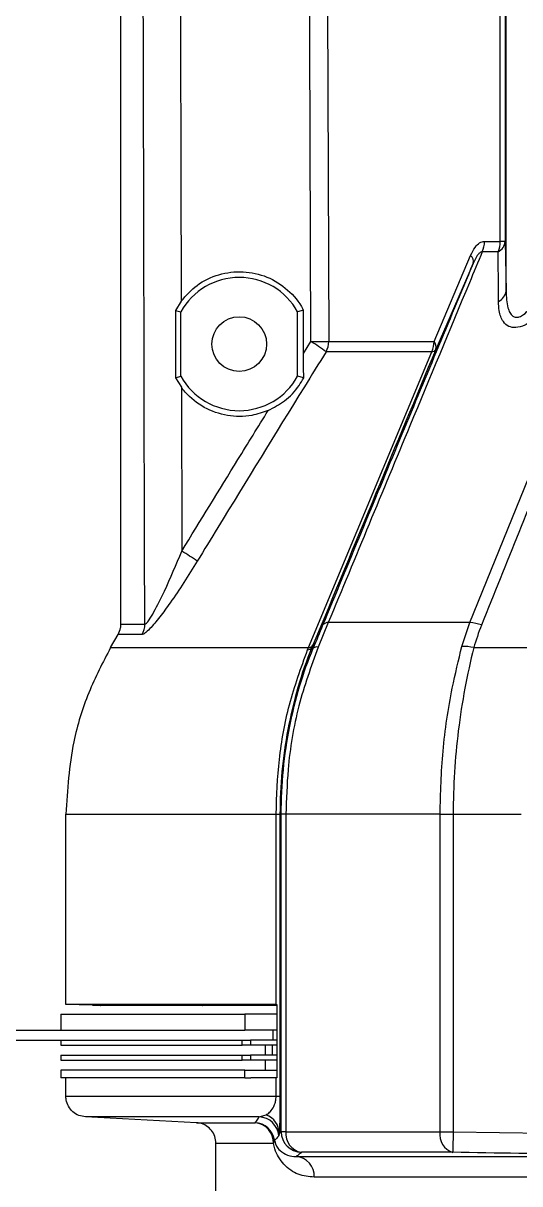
# Model space of a CAD drawing. Extents: x 17.1 to 113.1, y 3.8 to 84.5.
# Drawn here: x 50.784 to 52.273, y 13.322 to 16.806 of the extents above; entities that cross this region are included whole.
import ezdxf

# ---------------------------------------------------------------- set-up
doc = ezdxf.new("R2010")
doc.units = 0
doc.header["$MEASUREMENT"] = 0
doc.layers.add('OBJECT', color=7, linetype='CONTINUOUS')

msp = doc.modelspace()

# ---------------------------------------------------------------- linework, layer by layer
at = {"layer": 'OBJECT'}
for p, q in [((52.2149, 16.1509), (52.2149, 20.0698)), ((52.2298, 20.0683), (52.2298, 16.1509)), ((52.2321, 16.0018), (52.2321, 20.0606)), ((51.0773, 15.0022), (51.0773, 19.686)), ((52.1675, 16.1509), (52.2149, 16.1509)), ((52.2298, 16.1509), (52.2149, 16.1509)), ((52.2298, 16.1509), (52.2321, 16.0018)), ((52.0162, 15.8509), (52.1261, 16.1089)), ((52.1238, 15.0068), (52.5745, 16.1199)), ((52.2086, 16.1199), (52.1611, 16.1199)), ((52.134, 16.0847), (52.0215, 15.8267)), ((51.258, 15.9715), (51.2407, 15.9438)), ((51.2407, 15.9438), (51.2406, 15.7417)), ((51.2407, 15.9438), (51.2572, 15.9396)), ((51.2572, 15.7459), (51.2572, 15.9396)), ((51.625, 15.9441), (51.6072, 15.9396)), ((51.6072, 15.7459), (51.6072, 15.9396)), ((51.625, 15.8148), (51.625, 15.9441)), ((51.625, 15.8148), (51.647, 15.8502)), ((51.7005, 15.8509), (52.0162, 15.8509)), ((51.6399, 14.9318), (52.0092, 15.8199)), ((52.0092, 15.8199), (51.6927, 15.8199)), ((51.2406, 15.7417), (51.2572, 15.7459)), ((51.6256, 15.7413), (51.6072, 15.7459)), ((51.2406, 15.7417), (51.2586, 15.713)), ((51.2586, 15.713), (51.2599, 15.2211)), ((51.0773, 15.0022), (51.1491, 15.0022)), ((51.6992, 15.0068), (51.6686, 14.933)), ((52.1238, 15.0068), (51.6992, 15.0068)), ((52.0999, 14.9352), (52.1238, 15.0068)), ((51.0463, 14.9318), (51.069, 14.9712)), ((51.141, 14.9712), (51.069, 14.9712)), ((51.0463, 14.9318), (51.6399, 14.9318)), ((51.6371, 14.9252), (51.6399, 14.9318)), ((51.6542, 14.93), (51.6503, 14.9317)), ((52.1356, 14.9318), (52.3738, 14.9318)), ((50.9123, 14.4318), (51.5427, 14.4318)), ((50.9123, 13.8605), (50.9123, 14.4318)), ((51.5427, 14.4318), (51.5543, 14.4318)), ((51.5427, 13.8605), (51.5427, 14.4318)), ((51.558, 14.4318), (51.5543, 14.4318)), ((51.5543, 14.4318), (51.5543, 13.5852)), ((51.5723, 14.4318), (51.558, 14.4318)), ((51.558, 13.4789), (51.558, 14.4318)), ((52.0342, 14.4318), (51.5723, 14.4318)), ((51.5723, 14.4318), (51.5723, 13.4789)), ((52.0342, 14.4318), (52.0737, 14.4318)), ((52.0342, 13.4789), (52.0342, 14.4318)), ((52.0737, 14.4318), (52.2771, 14.4318)), ((52.0737, 14.4318), (52.0737, 13.4789)), ((50.8972, 13.8318), (50.8972, 13.7838)), ((50.8972, 13.8318), (51.4494, 13.8318)), ((50.9926, 13.8584), (50.9123, 13.8605)), ((51.5427, 13.8605), (50.9123, 13.8605)), ((50.9926, 13.8584), (50.9952, 13.8584)), ((50.9952, 13.8584), (51.0171, 13.8578)), ((51.0166, 13.8578), (51.0162, 13.8578)), ((51.0162, 13.8578), (51.0171, 13.8578)), ((51.3212, 13.8578), (51.0171, 13.8578)), ((51.3212, 13.8578), (51.3222, 13.8578)), ((51.5451, 13.8578), (51.3222, 13.8578)), ((51.4494, 13.8318), (51.4494, 13.7838)), ((51.5451, 13.8318), (51.4494, 13.8318)), ((51.5427, 13.8605), (51.5452, 13.8605)), ((51.5451, 13.8606), (51.5451, 13.64)), ((50.7472, 13.7838), (50.9287, 13.7838)), ((50.9287, 13.7838), (51.4494, 13.7838)), ((51.5451, 13.7838), (51.4494, 13.7838)), ((51.5332, 13.7838), (51.5332, 13.7538)), ((50.7472, 13.7538), (50.9287, 13.7538)), ((50.8972, 13.7538), (50.8972, 13.7389)), ((50.8972, 13.7389), (51.4405, 13.7389)), ((50.9287, 13.7538), (51.4405, 13.7538)), ((51.4405, 13.7389), (51.4405, 13.7538)), ((51.4405, 13.7538), (51.4657, 13.7538)), ((51.4657, 13.7389), (51.4405, 13.7389)), ((51.4657, 13.7538), (51.4657, 13.7389)), ((51.5451, 13.7538), (51.4657, 13.7538)), ((51.5451, 13.7389), (51.4657, 13.7389)), ((51.5094, 13.7389), (51.5094, 13.7089)), ((51.5304, 13.7389), (51.5304, 13.7089)), ((50.8972, 13.7089), (50.8972, 13.694)), ((50.8972, 13.7089), (51.4405, 13.7089)), ((50.8972, 13.694), (51.4405, 13.694)), ((51.4405, 13.694), (51.4405, 13.7089)), ((51.4405, 13.7089), (51.4657, 13.7089)), ((51.4657, 13.694), (51.4405, 13.694)), ((51.4657, 13.7089), (51.4657, 13.694)), ((51.5451, 13.7089), (51.4657, 13.7089)), ((51.5451, 13.694), (51.4657, 13.694)), ((51.5094, 13.694), (51.5094, 13.664)), ((50.8972, 13.664), (50.8972, 13.64)), ((51.4494, 13.664), (50.8972, 13.664)), ((51.4494, 13.64), (51.4494, 13.664)), ((51.4494, 13.664), (51.5451, 13.664)), ((51.4494, 13.64), (50.8972, 13.64)), ((50.9123, 13.5852), (50.9123, 13.64)), ((51.4494, 13.64), (51.4674, 13.64)), ((51.5427, 13.64), (51.4674, 13.64)), ((51.5427, 13.5852), (51.5427, 13.64)), ((51.5452, 13.64), (51.5427, 13.64)), ((50.9123, 13.5852), (51.5427, 13.5852)), ((51.5427, 13.5852), (51.5543, 13.5852)), ((51.4918, 13.5233), (50.971, 13.5233)), ((51.3035, 13.5058), (50.971, 13.5233)), ((51.4918, 13.5233), (51.5127, 13.5294)), ((51.3035, 13.5058), (51.4797, 13.5058)), ((51.5522, 13.4737), (51.5508, 13.4669)), ((51.5522, 13.4737), (51.558, 13.4789)), ((51.5723, 13.4789), (51.558, 13.4789)), ((51.5723, 13.4789), (52.0342, 13.4789)), ((52.0342, 13.4789), (52.0737, 13.4789)), ((52.0737, 13.4789), (52.3993, 13.4737)), ((51.3623, 13.2376), (51.3623, 13.4439)), ((51.535, 13.4439), (51.3623, 13.4439)), ((52.0727, 13.4169), (51.6187, 13.4169)), ((51.6028, 13.4043), (52.9461, 13.4043)), ((52.973, 13.3424), (51.6571, 13.3424))]:
    msp.add_line(p, q, dxfattribs=at)
at = {"layer": 'OBJECT', "flags": 128}
for points in [[(51.647, 15.8502), (51.6424, 17.0589), (51.6376, 18.3499), (51.6317, 19.9597)], [(51.6856, 19.9605), (51.6861, 19.8365), (51.6878, 19.3405), (51.695, 17.3566), (51.7005, 15.8509)], [(51.1491, 15.0022), (51.1485, 15.2355), (51.1459, 16.2355), (51.1373, 19.7437)], [(51.2502, 19.2278), (51.252, 18.4541), (51.2551, 17.1631), (51.258, 15.9715)]]:
    msp.add_lwpolyline(points, dxfattribs=at)
at = {"layer": 'OBJECT'}
msp.add_circle((51.4322, 15.8428), 0.082, dxfattribs=at)
for centre, radius, start, end in [((52.0915, 16.1505), 0.076, 336.196, 0.2506), ((52.1913, 16.1544), 0.0386, 296.6095, 354.7724), ((52.1375, 16.1505), 0.0775, 336.7004, 0.2626), ((52.109, 16.09), 0.0255, 348.0639, 48.0058), ((51.4322, 15.8428), 0.2, 28.955, 151.045), ((52.194, 16.0058), 0.0383, 294.1736, 354.0533), ((51.6451, 18.0287), 2.1785, 270.0507, 271.459), ((51.3046, 15.2848), 0.661, 54.052, 58.802), ((51.6361, 15.8508), 0.0645, 331.3444, 0.0722), ((51.9445, 15.8506), 0.0717, 334.601, 0.2046), ((51.9961, 15.8337), 0.0264, 344.5314, 40.4528), ((52.0088, 15.8351), 0.0153, 271.5754, 326.3339), ((51.4322, 15.8428), 0.2, 208.955, 331.045), ((50.9395, 14.6802), 0.6287, 54.3134, 59.3626), ((51.086, 15.0021), 0.0631, 330.6105, 0.0345), ((51.6974, 14.9891), 0.0178, 84.1278, 142.7178), ((52.115, 14.8804), 0.1268, 70.0709, 85.995), ((51.6376, 14.9407), 0.0155, 268.1282, 324.6119), ((51.64, 14.9478), 0.016, 269.4446, 325.4756), ((51.6641, 14.9183), 0.0153, 73.0297, 130.1257), ((52.1055, 14.8057), 0.1296, 76.5654, 92.4544), ((51.4891, 13.4613), 0.062, 5.1379, 87.4506), ((51.4918, 13.4728), 0.0604, 0.8387, 69.7837), ((51.4766, 13.4439), 0.062, 9.0436, 87.1597), ((51.4745, 13.4456), 0.0605, 358.4267, 85.0794), ((51.5236, 13.4526), 0.0143, 322.6459, 4.1231), ((51.62, 13.4789), 0.062, 180.0185, 268.8269), ((51.6287, 13.4728), 0.0568, 173.8231, 259.8677), ((52.089, 13.47), 0.0556, 170.8083, 252.8845), ((101.3902, 12.6408), 49.3237, 179.02639, 179.09839), ((51.5978, 13.3452), 0.0593, 357.2193, 85.182)]:
    msp.add_arc(centre, radius, start, end, dxfattribs=at)
for centre, major_axis, ratio, start_param, end_param in [((51.4923, 13.8787), (0.062, -0.0151), 0.162711, 5.7002, 5.769198), ((51.4923, 13.6219), (0.062, 0.0151), 0.162756, 0.513963, 0.582961)]:
    msp.add_ellipse(centre, major_axis=major_axis, ratio=ratio, start_param=start_param, end_param=end_param, dxfattribs=at)
for points, knots in [([(52.1261, 16.1089), (52.1302, 16.1174), (52.1376, 16.1327), (52.1522, 16.148), (52.1626, 16.1499), (52.1675, 16.1509)], [0, 0, 0, 0, 0.395773, 0.712486, 1, 1, 1, 1]), ([(52.1611, 16.1199), (52.1482, 16.0889), (52.0758, 15.9149), (51.9215, 15.5439), (51.7808, 15.2038), (51.6992, 15.0068)], [0, 0, 0, 0, 0.083466, 0.469044, 1, 1, 1, 1]), ([(52.1611, 16.1199), (52.1596, 16.1197), (52.1568, 16.1194), (52.1515, 16.1154), (52.143, 16.1046), (52.1377, 16.0929), (52.134, 16.0847)], [0, 0, 0, 0, 0.128045, 0.255388, 0.479321, 1, 1, 1, 1]), ([(52.2097, 15.9708), (52.2094, 16.0021), (52.2091, 16.052), (52.2088, 16.1014), (52.2086, 16.1199)], [0, 0, 0, 0, 0.624895, 1, 1, 1, 1]), ([(51.258, 15.9715), (51.273, 15.9884), (51.3043, 16.0237), (51.3704, 16.0548), (51.4439, 16.0638), (51.5167, 16.0476), (51.5799, 16.0082), (51.6121, 15.9681), (51.6243, 15.9453), (51.625, 15.9441)], [0, 0, 0, 0, 0.15394, 0.320562, 0.487663, 0.655243, 0.822937, 0.990326, 1, 1, 1, 1]), ([(51.6833, 14.9999), (51.7601, 15.1854), (51.91, 15.5471), (52.0606, 15.9086), (52.134, 16.0847)], [0, 0, 0, 0, 0.513008, 1, 1, 1, 1]), ([(52.596, 16.0829), (52.5252, 15.9072), (52.3795, 15.5461), (52.2332, 15.1849), (52.1582, 14.9995)], [0, 0, 0, 0, 0.486656, 1, 1, 1, 1]), ([(52.2321, 16.0018), (52.2329, 15.9843), (52.2339, 15.9609), (52.2431, 15.9368), (52.2511, 15.9266), (52.2613, 15.9225), (52.2725, 15.924), (52.2871, 15.9321), (52.3093, 15.9539), (52.3272, 15.9809), (52.3385, 16.0012), (52.3411, 16.0058)], [0, 0, 0, 0, 0.248555, 0.333334, 0.418737, 0.477067, 0.535601, 0.604491, 0.713168, 0.934337, 1, 1, 1, 1]), ([(52.3774, 15.9748), (52.358, 15.9536), (52.3304, 15.9236), (52.2886, 15.8982), (52.2614, 15.8905), (52.2386, 15.8945), (52.2203, 15.9114), (52.2111, 15.9386), (52.2101, 15.9614), (52.2097, 15.9708)], [0, 0, 0, 0, 0.269459, 0.381209, 0.493907, 0.593567, 0.708386, 0.879635, 1, 1, 1, 1]), ([(51.6927, 15.8199), (51.6709, 15.7847), (51.5622, 15.6091), (51.4334, 15.3994), (51.3268, 15.2246), (51.3062, 15.1908)], [0, 0, 0, 0, 0.167872, 0.839364, 1, 1, 1, 1]), ([(51.6256, 15.7413), (51.6254, 15.7551), (51.6251, 15.7788), (51.625, 15.8041), (51.625, 15.8148)], [0, 0, 0, 0, 0.5799621, 1, 1, 1, 1]), ([(52.0215, 15.8267), (51.9617, 15.6828), (51.8387, 15.387), (51.7161, 15.0908), (51.6532, 14.9387)], [0, 0, 0, 0, 0.486388, 1, 1, 1, 1]), ([(51.5189, 15.6432), (51.5026, 15.6375), (51.4633, 15.6238), (51.3956, 15.6246), (51.3256, 15.6491), (51.2814, 15.6841), (51.2624, 15.7082), (51.2586, 15.713)], [0, 0, 0, 0, 0.1777193, 0.4301515, 0.6831385, 0.9360701, 1, 1, 1, 1]), ([(51.5189, 15.6432), (51.5359, 15.6521), (51.5717, 15.671), (51.6059, 15.7071), (51.6211, 15.7336), (51.6256, 15.7413)], [0, 0, 0, 0, 0.388576, 0.820972, 1, 1, 1, 1]), ([(51.2599, 15.2211), (51.3159, 15.3129), (51.402, 15.4537), (51.4887, 15.5942), (51.5189, 15.6432)], [0, 0, 0, 0, 0.65133, 1, 1, 1, 1]), ([(51.3062, 15.1908), (51.293, 15.1694), (51.2665, 15.1267), (51.2284, 15.0703), (51.1936, 15.0226), (51.1672, 14.9908), (51.1491, 14.9737), (51.1435, 14.9719), (51.141, 14.9712)], [0, 0, 0, 0, 0.227374, 0.454239, 0.628217, 0.803358, 0.912624, 1, 1, 1, 1]), ([(51.1491, 15.0022), (51.1506, 15.0027), (51.1539, 15.004), (51.1635, 15.0167), (51.182, 15.0479), (51.2164, 15.1175), (51.2429, 15.1807), (51.2599, 15.2211)], [0, 0, 0, 0, 0.062411, 0.139207, 0.265334, 0.530912, 1, 1, 1, 1]), ([(51.069, 14.9712), (51.072, 14.9775), (51.0766, 14.9875), (51.0771, 14.9983), (51.0773, 15.0022)], [0, 0, 0, 0, 0.643557, 1, 1, 1, 1]), ([(51.6542, 14.93), (51.6542, 14.93), (51.6643, 14.9535), (51.6738, 14.9767), (51.6833, 14.9999)], [0, 0, 0, 0, 0.000029, 1, 1, 1, 1]), ([(52.1582, 14.9995), (52.15, 14.9764), (52.1418, 14.9533), (52.1356, 14.9318), (52.1356, 14.9318)], [0, 0, 0, 0, 0.9999682, 1, 1, 1, 1]), ([(51.0463, 14.9318), (51.0232, 14.8873), (50.9765, 14.7972), (50.9249, 14.6291), (50.9169, 14.5048), (50.9123, 14.4318)], [0, 0, 0, 0, 0.287513, 0.581796, 1, 1, 1, 1]), ([(51.5427, 14.4318), (51.5447, 14.4867), (51.5487, 14.598), (51.5797, 14.7662), (51.6175, 14.8709), (51.6371, 14.9252)], [0, 0, 0, 0, 0.3191048, 0.6474945, 1, 1, 1, 1]), ([(51.6503, 14.9317), (51.6503, 14.9317), (51.6333, 14.8922), (51.6068, 14.8141), (51.5761, 14.6883), (51.5584, 14.5605), (51.5543, 14.4747), (51.5543, 14.4318), (51.5543, 14.4318)], [0, 0, 0, 0, 0.000004, 0.254675, 0.509348, 0.754672, 0.999996, 1, 1, 1, 1]), ([(51.558, 14.4318), (51.558, 14.4318), (51.558, 14.4763), (51.5623, 14.5652), (51.5811, 14.6939), (51.6115, 14.8159), (51.6385, 14.8932), (51.6542, 14.93), (51.6542, 14.93)], [0, 0, 0, 0, 0.000005, 0.258899, 0.517796, 0.758901, 0.999996, 1, 1, 1, 1]), ([(51.6686, 14.933), (51.6476, 14.8748), (51.6051, 14.7569), (51.5769, 14.5861), (51.5736, 14.4765), (51.5723, 14.4318)], [0, 0, 0, 0, 0.365392, 0.741453, 1, 1, 1, 1]), ([(51.6532, 14.9387), (51.6522, 14.9363), (51.6512, 14.9339), (51.6503, 14.9317), (51.6503, 14.9317)], [0, 0, 0, 0, 0.99969, 1, 1, 1, 1]), ([(52.0342, 14.4318), (52.036, 14.4951), (52.0397, 14.6235), (52.0651, 14.7931), (52.0898, 14.8939), (52.0999, 14.9352)], [0, 0, 0, 0, 0.364471, 0.739444, 1, 1, 1, 1]), ([(52.1356, 14.9318), (52.1356, 14.9318), (52.1252, 14.8902), (52.1079, 14.8113), (52.088, 14.6846), (52.0763, 14.5582), (52.0737, 14.4739), (52.0737, 14.4318), (52.0737, 14.4318)], [0, 0, 0, 0, 0.000005, 0.255831, 0.511647, 0.755821, 0.999995, 1, 1, 1, 1]), ([(50.971, 13.5233), (50.9641, 13.5243), (50.9503, 13.5264), (50.9323, 13.5381), (50.9191, 13.5545), (50.913, 13.5713), (50.9125, 13.5817), (50.9123, 13.5852)], [0, 0, 0, 0, 0.222099, 0.444197, 0.666294, 0.888387, 1, 1, 1, 1]), ([(51.5127, 13.5294), (51.5161, 13.5317), (51.5232, 13.5362), (51.5319, 13.5465), (51.5379, 13.5585), (51.5409, 13.5683), (51.5425, 13.5772), (51.5426, 13.5826), (51.5427, 13.5852)], [0, 0, 0, 0, 0.300578, 0.606532, 0.762918, 0.874183, 0.940148, 1, 1, 1, 1]), ([(51.5543, 13.5852), (51.5543, 13.5754), (51.5543, 13.5558), (51.5539, 13.5264), (51.5532, 13.4942), (51.5526, 13.4815), (51.5522, 13.4737)], [0, 0, 0, 0, 0.163498, 0.325709, 0.581357, 1, 1, 1, 1]), ([(51.4797, 13.5058), (51.481, 13.5073), (51.4851, 13.512), (51.4891, 13.5187), (51.4918, 13.5233)], [0, 0, 0, 0, 0.321064, 1, 1, 1, 1]), ([(51.3623, 13.4439), (51.3616, 13.4509), (51.3602, 13.4648), (51.3496, 13.4834), (51.3338, 13.4974), (51.3174, 13.5044), (51.307, 13.5055), (51.3035, 13.5058)], [0, 0, 0, 0, 0.222087, 0.444175, 0.666264, 0.888359, 1, 1, 1, 1]), ([(51.5508, 13.4669), (51.5502, 13.466), (51.5467, 13.4618), (51.5424, 13.4573), (51.5387, 13.4543), (51.5379, 13.4537)], [0, 0, 0, 0, 0.160414, 0.802068, 1, 1, 1, 1]), ([(51.5379, 13.4537), (51.5389, 13.4498), (51.5436, 13.4321), (51.5568, 13.4202), (51.5768, 13.4061), (51.5941, 13.4049), (51.6028, 13.4043)], [0, 0, 0, 0, 0.064501, 0.29555, 0.645888, 1, 1, 1, 1]), ([(51.6571, 13.3424), (51.6407, 13.344), (51.6079, 13.3472), (51.5728, 13.3714), (51.5506, 13.4), (51.5398, 13.4214), (51.5362, 13.4382), (51.535, 13.4439)], [0, 0, 0, 0, 0.338496, 0.676057, 0.82639, 0.93996, 1, 1, 1, 1]), ([(51.6187, 13.4169), (51.618, 13.4162), (51.6144, 13.4129), (51.609, 13.4085), (51.6045, 13.4054), (51.6028, 13.4043)], [0, 0, 0, 0, 0.137516, 0.687581, 1, 1, 1, 1]), ([(52.9461, 13.4043), (52.7866, 13.4063), (52.4954, 13.41), (52.2043, 13.4147), (52.0727, 13.4169)], [0, 0, 0, 0, 0.547716, 1, 1, 1, 1])]:
    msp.add_open_spline(points, degree=3, knots=knots, dxfattribs=at)

doc.saveas('drawing.dxf')
